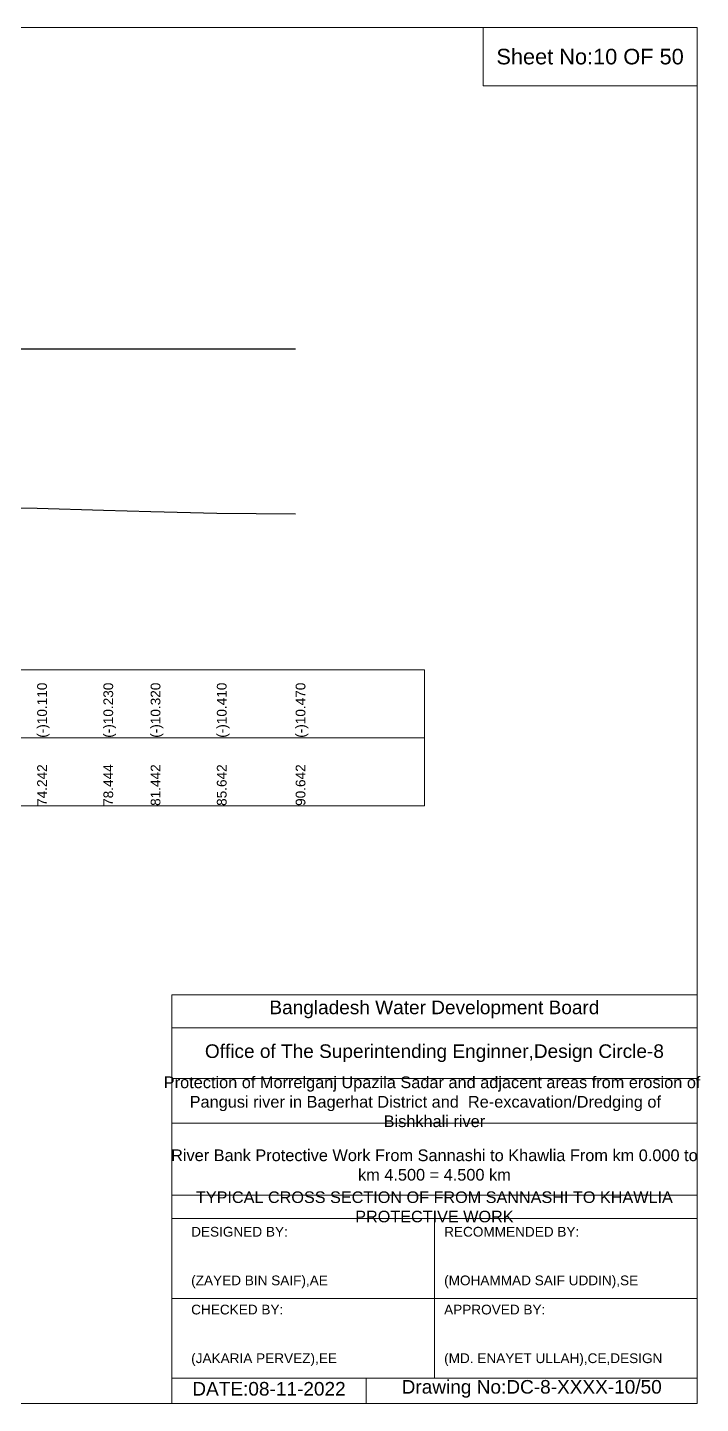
# Model space of a CAD drawing. Header units: inches. Extents: x 89000 to 845017, y -7071 to 0.
# Drawn here: x 241559 to 245017, y -7071 to 0 of the extents above; entities that cross this region are included whole.
import ezdxf

# ---------------------------------------------------------------- set-up
doc = ezdxf.new("R2010")
doc.units = ezdxf.units.IN
doc.header["$LTSCALE"] = 7
doc.header["$MEASUREMENT"] = 0
for name, color, linetype, lineweight in [('Cross section Data Border', 7, 'Continuous', 9), ('Cross Section Labels', 7, 'Continuous', 9), ('Existing_Bed_Level for Xsection', 7, 'Continuous', 25), ('Long Section Labels', 7, 'Continuous', 9)]:
    doc.layers.add(name, color=color, linetype=linetype, lineweight=lineweight)
doc.styles.get("Standard").update_dxf_attribs({"font": 'arial.ttf'})
doc.dimstyles.get("Standard").update_dxf_attribs({"dimtxt": 0.18, "dimasz": 0.18, "dimexe": 0.18, "dimexo": 0.0625, "dimgap": 0.09, "dimtad": 0, "dimtih": 1, "dimtoh": 1, "dimdec": 4, "dimzin": 0, "dimdsep": 46, "dimtxsty": 'Standard', "dimcen": 0.09, "dimadec": 0, "dimazin": 0, "dimtfac": 1, "dimtdec": 4, "dimtofl": 0, "dimtmove": 0, "dimatfit": 3, "dimfxl": 1, "dimtolj": 1, "dimtzin": 0, "dimarcsym": 0})

msp = doc.modelspace()

# ---------------------------------------------------------------- linework, layer by layer
at = {"layer": 'Cross section Data Border'}
msp.add_lwpolyline([(235100, -3300), (243598.36697, -3300), (243598.36697, -4000), (235100, -4000)], close=True, dxfattribs=at)
msp.add_lwpolyline([(235100, -3650), (243598.36697, -3650)], dxfattribs=at)
at = {"layer": 'Cross Section Labels'}
for points in [[(235000, 0), (245000, 0), (245000, -7071), (235000, -7071)], [(243900, 0), (245000, 0), (245000, -300), (243900, -300)]]:
    msp.add_lwpolyline(points, close=True, dxfattribs=at)
for points in [[(242300, -7071), (242300, -4971), (245000, -4971)], [(242300, -5141), (245000, -5141)], [(242300, -5401), (245000, -5401)], [(242300, -5631), (245000, -5631)], [(242300, -6001), (245000, -6001)], [(242300, -6121), (245000, -6121)], [(243650, -6121), (243650, -6941)], [(242300, -6531), (245000, -6531)], [(242300, -6941), (245000, -6941)], [(243300, -6941), (243300, -7071)]]:
    msp.add_lwpolyline(points, dxfattribs=at)
at = {"layer": 'Existing_Bed_Level for Xsection'}
for points in [[(236000, -1468.87), (236485.94174, -1469.68), (236809.93533, -1465.63), (236890.9094, -1530.43), (237214.90299, -1608.676), (237376.89978, -1674.286), (237619.87065, -1682.386), (237781.86745, -1709.926), (238024.83832, -1730.176), (238186.83511, -1777.966), (238429.80598, -1811.176), (238709.20838, -1809.88), (239065.22211, -1892.5), (239292.03973, -1973.5), (239583.59451, -2050.45), (239875.21677, -2235.94), (240393.59441, -2352.58), (240685.21313, -2410.9), (241317.02351, -2466.79), (241608.59431, -2470.84), (241948.99704, -2480.56), (242191.863, -2487.85), (242532.01832, -2495.14), (242937.01698, -2500)], [(236000, -1651.93), (242937.01698, -1651.93)]]:
    msp.add_lwpolyline(points, dxfattribs=at)

# ---------------------------------------------------------------- texts
at = {"layer": 'Cross Section Labels', "attachment_point": 5}
for s, insert, char_height in [('Sheet No:10 OF 50', (244450, -150), 80), ('Bangladesh Water Development Board', (243650, -5046), 70), ('Office of The Superintending Enginner,Design Circle-8', (243650, -5271), 70)]:
    msp.add_mtext(s, dxfattribs=dict(at, insert=insert, char_height=char_height))
at = {"layer": 'Cross Section Labels'}
for s, insert, char_height, width, attachment_point in [('Protection of Morrelganj Upazila Sadar and adjacent areas from erosion of  Pangusi river in Bagerhat District and  Re-excavation/Dredging of     Bishkhali river', (243650, -5521), 60, 2800, 5), ('River Bank Protective Work From Sannashi to Khawlia From km 0.000 to km 4.500 = 4.500 km', (243650, -5846), 60, 2700, 5), ('TYPICAL CROSS SECTION OF FROM SANNASHI TO KHAWLIA PROTECTIVE WORK', (243650, -6061), 59.5765532, 2800, 5), ('DESIGNED BY:^J^J^J(ZAYED BIN SAIF),AE', (242400, -6321), 50, 1400, 4), ('RECOMMENDED BY:^J^J^J(MOHAMMAD SAIF UDDIN),SE', (243700, -6321), 50, 1400, 4), ('CHECKED BY:^J^J^J(JAKARIA PERVEZ),EE', (242400, -6721), 50, 1400, 4), ('APPROVED BY:^J^J^J(MD. ENAYET ULLAH),CE,DESIGN', (243700, -6721), 50, 1400, 4), ('DATE:08-11-2022', (242800, -6996), 70, 1400, 5), ('Drawing No:DC-8-XXXX-10/50', (244150, -6996), 70, 2200, 5)]:
    msp.add_mtext(s, dxfattribs=dict(at, insert=insert, char_height=char_height, width=width, attachment_point=attachment_point))
at = {"layer": 'Long Section Labels', "char_height": 50, "attachment_point": 1, "rotation": 90}
for s, insert in [('(-)10.110', (241608.59431, -3650)), ('(-)10.230', (241948.99704, -3650)), ('(-)10.320', (242191.863, -3650)), ('(-)10.410', (242532.01832, -3650)), ('(-)10.470', (242937.01698, -3650)), ('74.242', (241608.59431, -4000)), ('78.444', (241948.99704, -4000)), ('81.442', (242191.863, -4000)), ('85.642', (242532.01832, -4000)), ('90.642', (242937.01698, -4000))]:
    msp.add_mtext(s, dxfattribs=dict(at, insert=insert))

# ---------------------------------------------------------------- leaders
at = {"layer": 'Cross Section Labels', "annotation_type": 0, "has_hookline": 1, "hookline_direction": 0}
for points, text_width in [([(238349.8953, -1700.23678), (238349.8953, -650), (239635.328, -650)], 2510.77763), ([(239335.418, -1971.00888), (239335.418, -800), (239635.328, -800)], 2345.7367)]:
    msp.add_leader(points, dimstyle='Standard', override={"dimasz": 72}, dxfattribs=dict(at, text_width=text_width))

doc.saveas('drawing.dxf')
